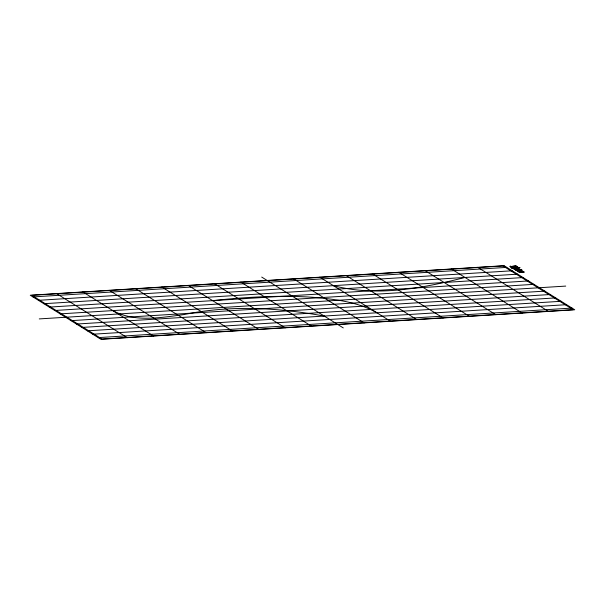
<?xml version="1.0" encoding="UTF-8"?>
<svg xmlns="http://www.w3.org/2000/svg" width="605" height="605" viewBox="0 0 605 605"><rect width="100%" height="100%" fill="white"/><g stroke="black" fill="none" stroke-linecap="round" stroke-linejoin="round"><path stroke-width="0.91" d="M512.503 267.629L516.851 267.546M516.829 267.569L511.769 267.675L513.577 267.917M522.092 270.828L517.343 271.123L521.26 270.843M514.197 269.157L516.851 269.028A3.963 0.537 -2 0 1 517.025 269.074L517.139 269.112A8.553 1.165 -2 0 0 517.698 269.285M518.719 271.532L520.799 271.774M520.459 269.838L515.755 270.132L519.718 269.815M518.644 268.696L517.767 268.741M518.659 269.165L517.925 269.27M521.487 270.48L519.695 270.692M524.074 272.174L523.355 272.295M519.332 269.217L518.712 269.331A3.577 0.484 -2 0 1 518.183 269.369L516.035 269.505A6.731 0.915 -2 0 0 515.528 269.543L514.205 269.233M520.731 270.465L516.927 270.866M514.923 269.157L516.504 269.172A6.723 0.915 -2 0 0 517.063 269.323L514.953 269.27M523.31 272.152L519.445 272.431L522.796 272.341A3.675 0.499 -2 0 0 523.363 272.295M510.832 266.964L517.207 266.631L511.739 266.979M465.011 277.453C422.275 288.298 376.991 297.07 333.393 285.658M212.657 300.64C245.66 297.01 278.973 295.104 312.157 297.237C334.232 299.15 357.321 301.547 376.892 312.777M521.48 271.607L522.38 271.38L520.723 271.282L521.548 271.721L523.083 271.388L518.001 271.577L520.035 271.819L518.727 271.607M510.945 267.145L511.671 267.092M521.419 271.736L520.996 271.766M32.972 296.926L506.778 267.387M38.41 300.322L512.216 270.775M518.81 270.344L516.178 270.397L521.48 270.367M43.847 303.71L517.653 274.171M49.285 307.098L523.091 277.559M54.722 310.486L528.528 280.947M60.16 313.882L533.965 284.342M39.272 318.911L565.728 286.089M71.035 320.658L544.84 291.118M76.472 324.053L550.278 294.514M81.909 327.441L555.715 297.902M87.347 330.829L561.153 301.29M92.784 334.225L566.59 304.678M98.222 337.613L572.027 308.074M518.893 270.344L520.708 270.367M513.63 267.803L512.495 267.72M519.392 269.066L517.562 268.96M517.63 268.847L518.424 268.847M518.183 268.96L518.682 269.081M510.363 266.623L515.642 266.018A3.675 0.499 -2 0 1 515.77 266.087L514.81 266.344L516.526 266.192A2.851 0.386 -2 0 0 516.579 266.124L516.557 266.056A4.227 0.575 -2 0 0 516.458 265.988A3.229 0.439 -2 0 0 516.027 265.867L512.813 266.253A22.158 3.01 -2 0 1 512.783 266.329C509.902 266.956 511.202 265.406 509.788 266.487A2.957 0.401 -2 0 0 510.355 266.623M324.25 316.06C278.118 307.642 230.437 304.905 184.26 314.532C160.794 317.61 134.628 322.616 112.802 310.599M517.744 268.628L517.101 268.59A3.244 0.439 -2 0 0 516.095 268.635L513.433 268.688L518.598 268.582M519.672 269.724L515.12 269.739L521.865 269.429L519.506 269.58L520.466 269.732M521.336 270.753L522.107 270.753M523.408 272.046L518.81 272.038L524.149 272.023M477.738 267.334L548.425 311.409M451.413 268.975L522.107 313.05M425.096 270.616L495.782 314.691M398.771 272.258L469.457 316.332M372.446 273.899L443.132 317.973M346.128 275.54L416.815 319.614M319.803 277.181L390.49 321.255M293.478 278.822L364.165 322.896M261.715 277.075L343.285 327.925M240.835 282.104L311.522 326.178M214.51 283.745L285.197 327.819M188.185 285.386L258.872 329.46M161.868 287.027L232.554 331.101M135.543 288.668L206.229 332.742M109.218 290.309L179.904 334.384M82.893 291.95L153.587 336.025M56.575 293.591L127.262 337.666M515.883 268.159L513.093 268.476L515.203 268.121C501.371 268.378 530.925 267.153 515.475 268.023L518.024 268.28L515.883 268.159M504.063 265.693L30.25 295.232L100.937 339.307L574.75 309.768L504.063 265.693M503.02 265.943L31.838 295.323L101.98 339.057L573.162 309.677L503.02 265.943M515.876 266.941L511.112 267.244L515.876 266.941M517.691 266.828L516.761 266.888L517.691 266.828M523.726 271.834L523.045 271.879L523.696 271.917"/></g></svg>
